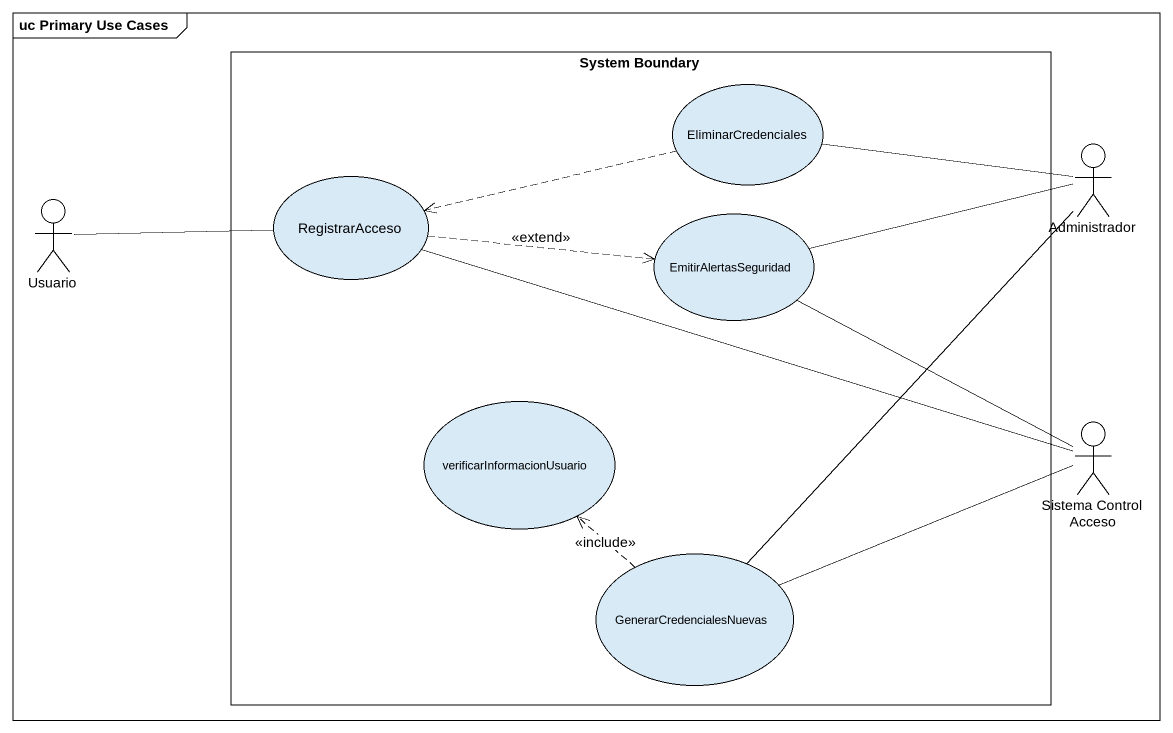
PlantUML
@startuml
mainframe uc Primary Use Cases
rectangle "System Boundary" as System_Boundary {
  usecase EliminarCredenciales
  usecase RegistrarAcceso
  usecase EmitirAlertasSeguridad
  usecase verificarInformacionUsuario
  usecase GenerarCredencialesNuevas
}
actor Administrador
actor Usuario
actor "Sistema Control Acceso" as Sistema_Control_Acceso
EliminarCredenciales .left.> RegistrarAcceso
RegistrarAcceso .right.> EmitirAlertasSeguridad : <<extend>>
Administrador -left- EliminarCredenciales
Administrador -left- EmitirAlertasSeguridad
Administrador -- GenerarCredencialesNuevas
Usuario -right- RegistrarAcceso
Sistema_Control_Acceso -left- RegistrarAcceso
Sistema_Control_Acceso -left- EmitirAlertasSeguridad
Sistema_Control_Acceso -left- GenerarCredencialesNuevas
GenerarCredencialesNuevas .up.> verificarInformacionUsuario : <<include>>
@enduml
